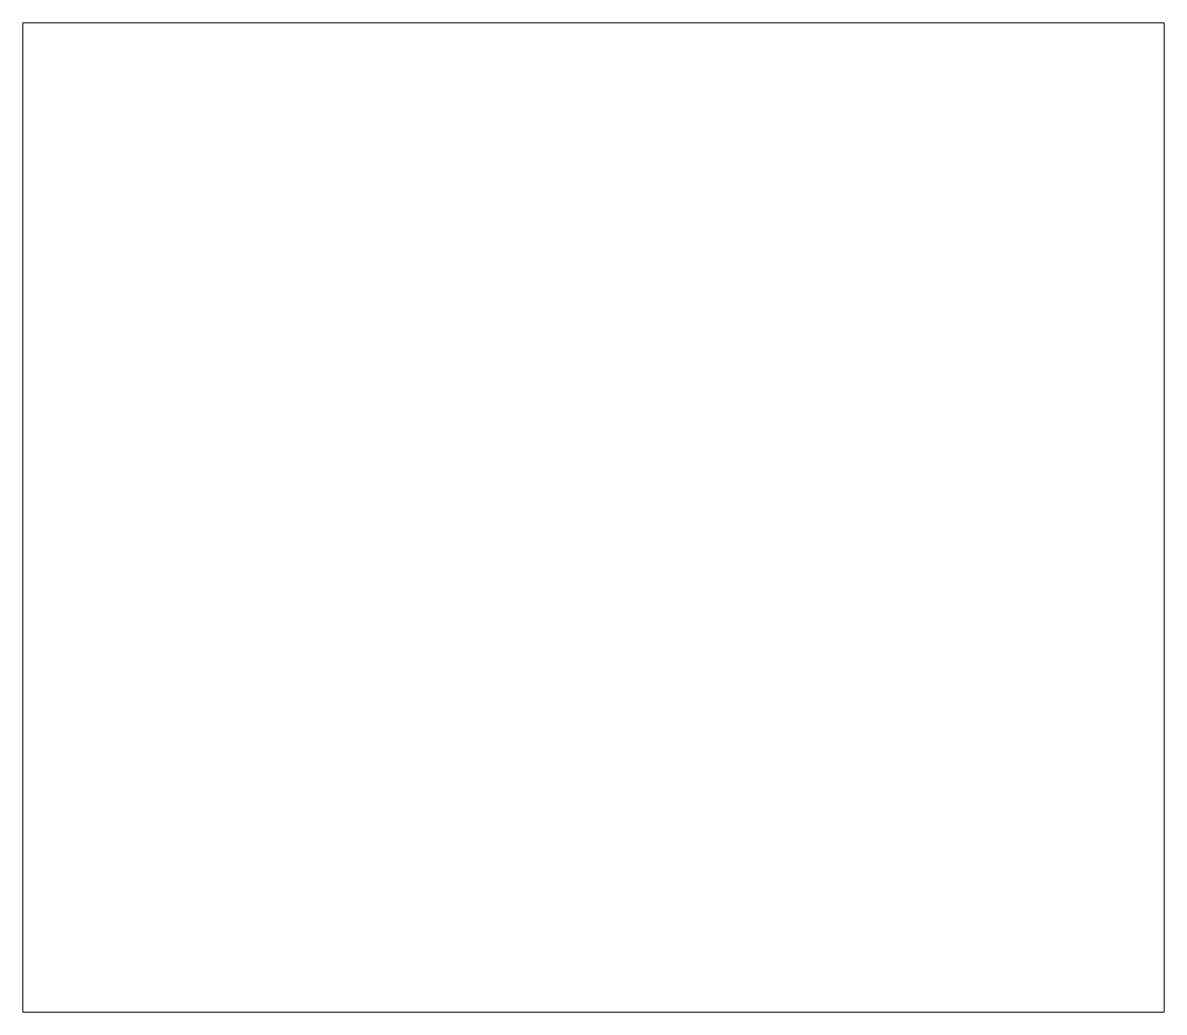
# Model space of a CAD drawing. Header units: millimetres. Extents: x -45 to 45, y 21 to 99.
import ezdxf

# ---------------------------------------------------------------- set-up
doc = ezdxf.new("R2010")
doc.units = ezdxf.units.MM

msp = doc.modelspace()

# ---------------------------------------------------------------- linework, layer by layer
at = {"color": 7, "linetype": 'Continuous', "lineweight": 15}
for p, q in [((45, 99), (-45, 99)), ((-45, 99), (-45, 21)), ((45, 21), (45, 99)), ((-45, 21), (45, 21))]:
    msp.add_line(p, q, dxfattribs=at)

doc.saveas('drawing.dxf')
